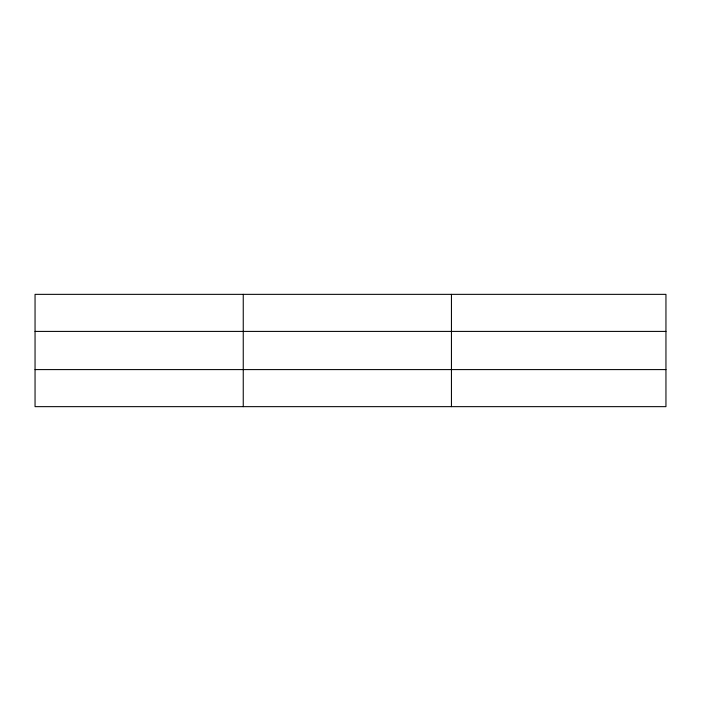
<?xml version="1.0" encoding="UTF-8"?>
<svg xmlns="http://www.w3.org/2000/svg" width="701" height="701" viewBox="0 0 701 701"><rect width="100%" height="100%" fill="white"/><g stroke="black" fill="none" stroke-linecap="round" stroke-linejoin="round"><path stroke-width="1.05" d="M243.247 294.35L243.247 406.65M451.444 294.35L451.444 406.65M665.95 331.407L665.95 294.35L35.05 294.35L35.05 406.65L665.95 406.65L665.95 331.407L35.05 331.407M35.05 369.593L665.95 369.593"/></g></svg>
